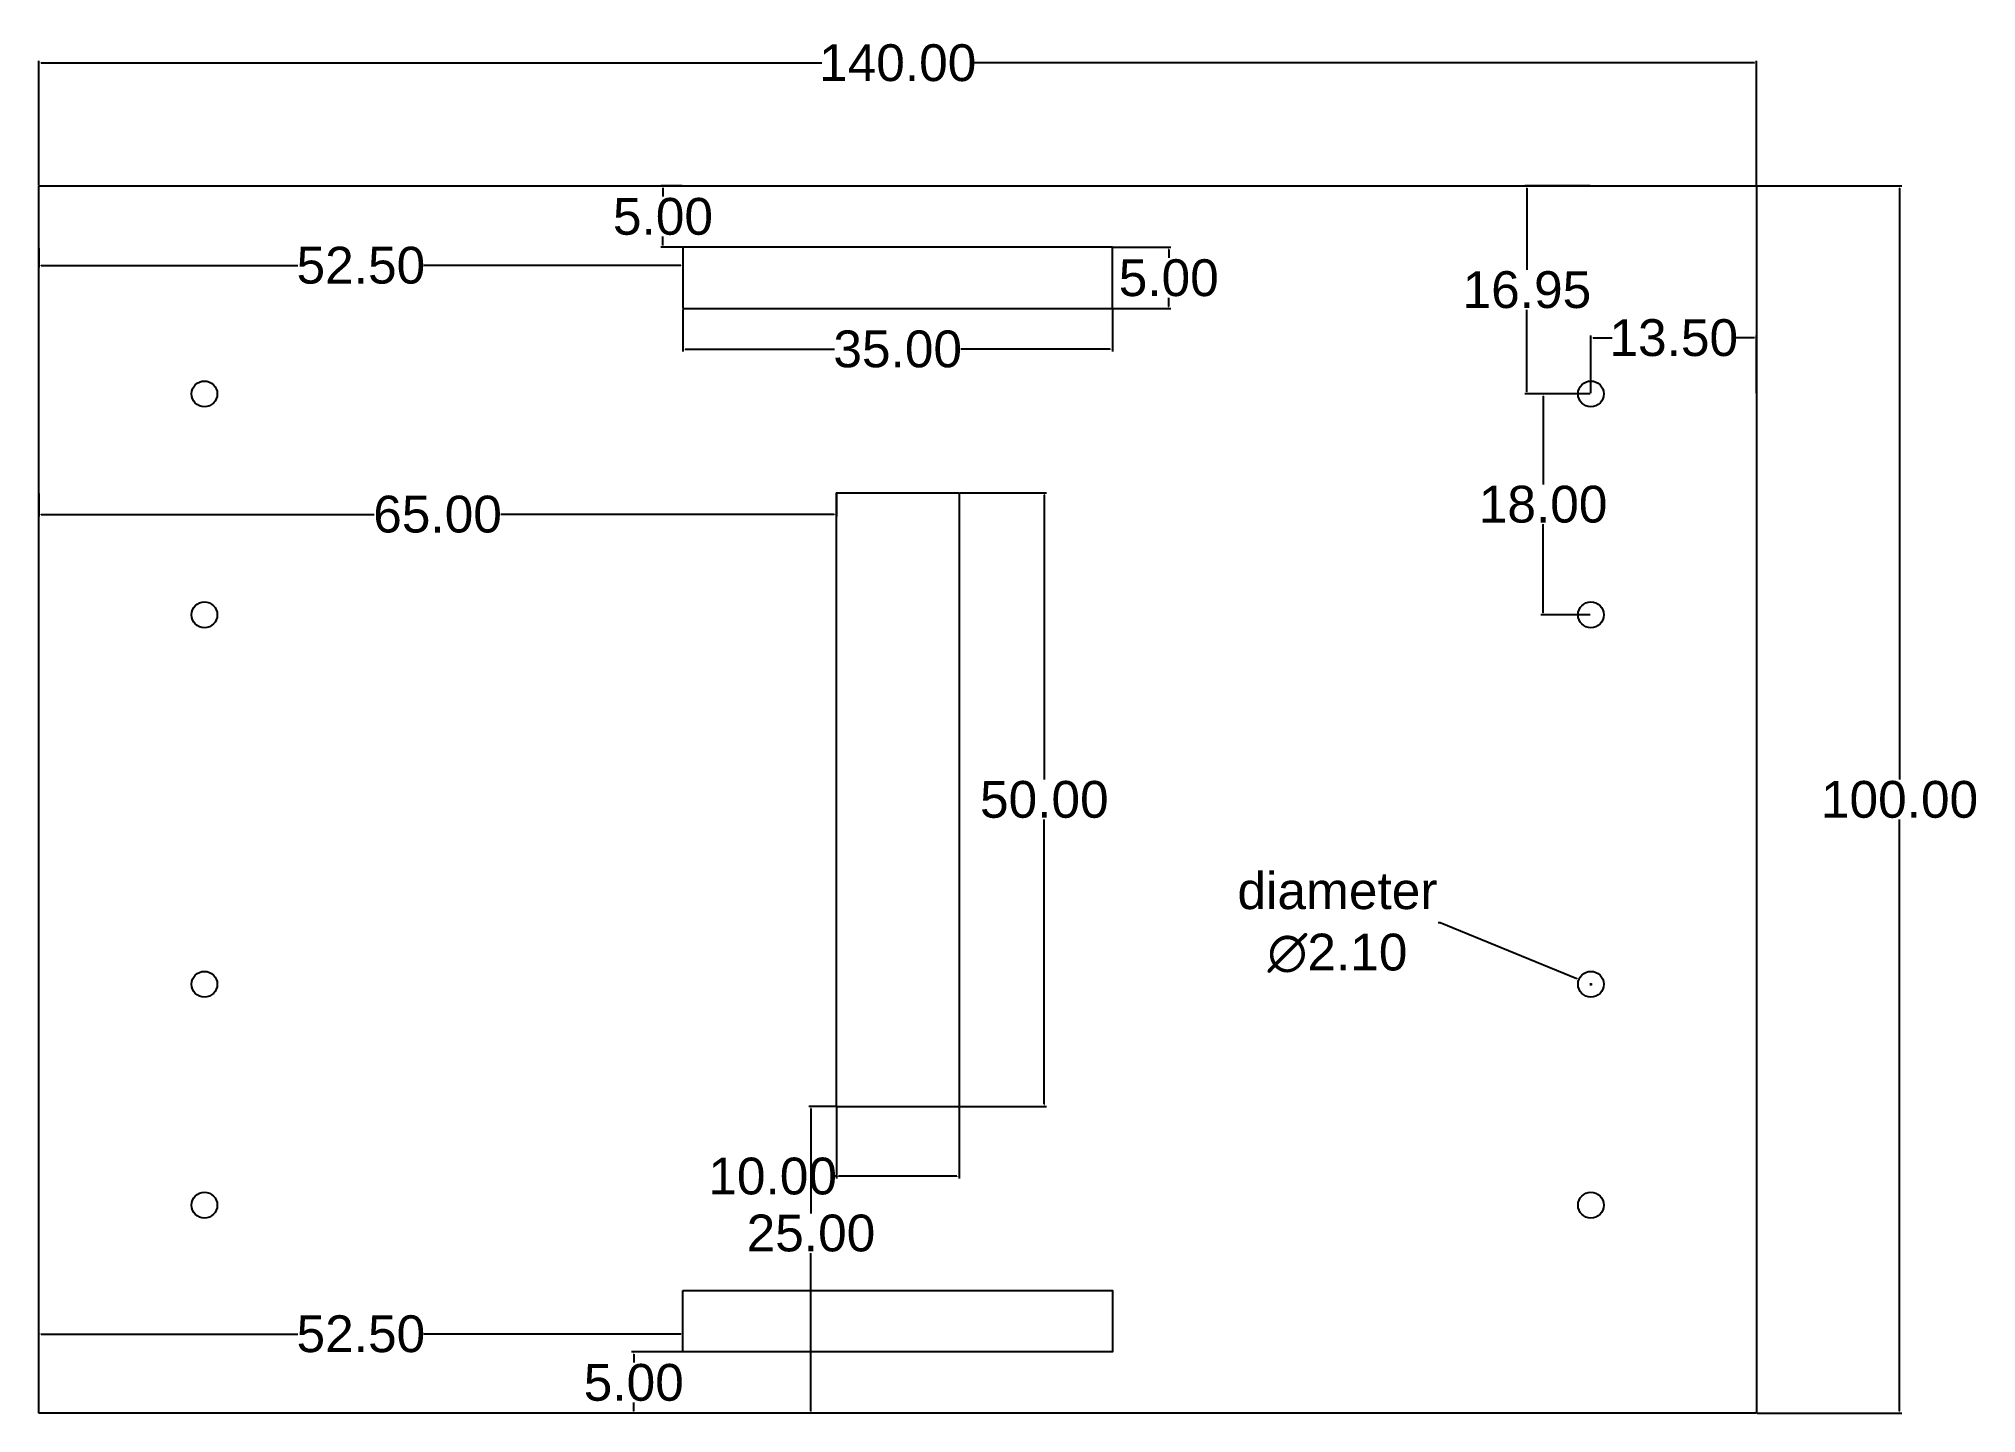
# Model space of a CAD drawing. Header units: inches. Extents: x 484 to 642, y 114 to 226.
import ezdxf

# ---------------------------------------------------------------- set-up
doc = ezdxf.new("R2010")
doc.units = ezdxf.units.IN
doc.header["$MEASUREMENT"] = 0
doc.styles.get("Standard").update_dxf_attribs({"font": 'arial.ttf'})
doc.dimstyles.get("Standard").update_dxf_attribs({"dimtxt": 3, "dimasz": 0.18, "dimexe": 0.18, "dimexo": 0.0625, "dimgap": 0.09, "dimtad": 0, "dimtih": 1, "dimtoh": 1, "dimzin": 0, "dimdsep": 46, "dimtxsty": 'Standard', "dimcen": 0.09, "dimclrd": 1, "dimclre": 1, "dimadec": 0, "dimazin": 0, "dimtfac": 1, "dimtofl": 0, "dimtmove": 0, "dimatfit": 3, "dimfxl": 1, "dimtolj": 1, "dimtzin": 0, "dimarcsym": 0})

# ---------------------------------------------------------------- blocks, each defined once
blk = doc.blocks.new('*D1')
at = {"color": 1, "lineweight": -2, "transparency": 16777216}
for p, q in [((623.89, 214.3), (635.66, 214.3)), ((635.48, 214.12), (635.48, 165.93)), ((635.48, 114.48), (635.48, 162.68)), ((623.89, 114.3), (635.66, 114.3))]:
    blk.add_line(p, q, dxfattribs=at)
at = {"color": 1, "transparency": 16777216}
for points in [[(635.45, 214.12), (635.51, 214.12), (635.48, 214.3)], [(635.45, 114.48), (635.51, 114.48), (635.48, 114.3)]]:
    blk.add_solid(points, dxfattribs=at)
at = {"layer": 'Defpoints', "color": 0, "transparency": 16777216}
for p in [(623.83, 214.3), (635.48, 214.3), (623.83, 114.3)]:
    blk.add_point(p, dxfattribs=at)
at = {"color": 0, "transparency": 16777216, "insert": (635.48, 164.3), "char_height": 3, "attachment_point": 5}
blk.add_mtext('\\A1;100.00', dxfattribs=at)
blk = doc.blocks.new('*D2')
at = {"color": 1, "lineweight": -2, "transparency": 16777216}
for p, q in [((483.83, 214.37), (483.83, 224.5)), ((484.01, 224.32), (547.66, 224.32)), ((623.65, 224.32), (560, 224.32)), ((623.83, 214.37), (623.83, 224.5))]:
    blk.add_line(p, q, dxfattribs=at)
at = {"color": 1, "transparency": 16777216}
for points in [[(484.01, 224.35), (484.01, 224.29), (483.83, 224.32)], [(623.65, 224.35), (623.65, 224.29), (623.83, 224.32)]]:
    blk.add_solid(points, dxfattribs=at)
at = {"layer": 'Defpoints', "color": 0, "transparency": 16777216}
for p in [(623.83, 224.32), (483.83, 214.3), (623.83, 214.3)]:
    blk.add_point(p, dxfattribs=at)
at = {"color": 0, "transparency": 16777216, "insert": (553.83, 224.32), "char_height": 3, "attachment_point": 5}
blk.add_mtext('\\A1;140.00', dxfattribs=at)
blk = doc.blocks.new('*D3')
at = {"color": 1, "lineweight": -2, "transparency": 16777216}
for p, q in [((558.89, 189.3), (565.96, 189.3)), ((565.78, 189.12), (565.78, 165.93)), ((565.78, 139.48), (565.78, 162.68)), ((558.89, 139.3), (565.96, 139.3))]:
    blk.add_line(p, q, dxfattribs=at)
at = {"color": 1, "transparency": 16777216}
for points in [[(565.75, 189.12), (565.81, 189.12), (565.78, 189.3)], [(565.75, 139.48), (565.81, 139.48), (565.78, 139.3)]]:
    blk.add_solid(points, dxfattribs=at)
at = {"layer": 'Defpoints', "color": 0, "transparency": 16777216}
for p in [(558.83, 189.3), (565.78, 189.3), (558.83, 139.3)]:
    blk.add_point(p, dxfattribs=at)
at = {"color": 0, "transparency": 16777216, "insert": (565.78, 164.3), "char_height": 3, "attachment_point": 5}
blk.add_mtext('\\A1;50.00', dxfattribs=at)
blk = doc.blocks.new('*D4')
at = {"color": 1, "lineweight": -2, "transparency": 16777216}
for p, q in [((548.83, 139.24), (548.83, 133.43)), ((558.83, 139.24), (558.83, 133.43)), ((548.83, 133.61), (548.65, 133.61)), ((558.65, 133.61), (549.01, 133.61))]:
    blk.add_line(p, q, dxfattribs=at)
at = {"color": 1, "transparency": 16777216}
for points in [[(549.01, 133.64), (549.01, 133.58), (548.83, 133.61)], [(558.65, 133.64), (558.65, 133.58), (558.83, 133.61)]]:
    blk.add_solid(points, dxfattribs=at)
at = {"layer": 'Defpoints', "color": 0, "transparency": 16777216}
for p in [(548.83, 139.3), (558.83, 139.3), (548.83, 133.61)]:
    blk.add_point(p, dxfattribs=at)
at = {"color": 0, "transparency": 16777216, "insert": (543.64, 133.61), "char_height": 3, "attachment_point": 5}
blk.add_mtext('\\A1;10.00', dxfattribs=at)
blk = doc.blocks.new('*D7')
at = {"color": 1, "lineweight": -2, "transparency": 16777216}
for p, q in [((571.39, 209.3), (576.1, 209.3)), ((575.92, 209.12), (575.92, 208.43)), ((571.39, 204.3), (576.1, 204.3)), ((575.92, 204.48), (575.92, 205.18))]:
    blk.add_line(p, q, dxfattribs=at)
at = {"color": 1, "transparency": 16777216}
for points in [[(575.89, 209.12), (575.95, 209.12), (575.92, 209.3)], [(575.89, 204.48), (575.95, 204.48), (575.92, 204.3)]]:
    blk.add_solid(points, dxfattribs=at)
at = {"layer": 'Defpoints', "color": 0, "transparency": 16777216}
for p in [(571.33, 209.3), (575.92, 209.3), (571.33, 204.3)]:
    blk.add_point(p, dxfattribs=at)
at = {"color": 0, "transparency": 16777216, "insert": (575.92, 206.8), "char_height": 3, "attachment_point": 5}
blk.add_mtext('\\A1;5.00', dxfattribs=at)
blk = doc.blocks.new('*D8')
at = {"color": 1, "lineweight": -2, "transparency": 16777216}
for p, q in [((536.33, 204.24), (536.33, 200.82)), ((571.33, 204.24), (571.33, 200.82)), ((536.51, 201), (548.68, 201)), ((571.15, 201), (558.97, 201))]:
    blk.add_line(p, q, dxfattribs=at)
at = {"color": 1, "transparency": 16777216}
for points in [[(536.51, 201.03), (536.51, 200.97), (536.33, 201)], [(571.15, 201.03), (571.15, 200.97), (571.33, 201)]]:
    blk.add_solid(points, dxfattribs=at)
at = {"layer": 'Defpoints', "color": 0, "transparency": 16777216}
for p in [(536.33, 204.3), (571.33, 204.3), (536.33, 201)]:
    blk.add_point(p, dxfattribs=at)
at = {"color": 0, "transparency": 16777216, "insert": (553.83, 201), "char_height": 3, "attachment_point": 5}
blk.add_mtext('\\A1;35.00', dxfattribs=at)
blk = doc.blocks.new('*D9')
at = {"color": 1, "lineweight": -2, "transparency": 16777216}
for p, q in [((536.26, 214.3), (534.52, 214.3)), ((534.7, 214.12), (534.7, 213.43)), ((534.7, 209.48), (534.7, 210.18)), ((536.26, 209.3), (534.52, 209.3))]:
    blk.add_line(p, q, dxfattribs=at)
at = {"color": 1, "transparency": 16777216}
for points in [[(534.67, 214.12), (534.73, 214.12), (534.7, 214.3)], [(534.67, 209.48), (534.73, 209.48), (534.7, 209.3)]]:
    blk.add_solid(points, dxfattribs=at)
at = {"layer": 'Defpoints', "color": 0, "transparency": 16777216}
for p in [(534.7, 214.3), (536.33, 214.3), (536.33, 209.3)]:
    blk.add_point(p, dxfattribs=at)
at = {"color": 0, "transparency": 16777216, "insert": (534.7, 211.8), "char_height": 3, "attachment_point": 5}
blk.add_mtext('\\A1;5.00', dxfattribs=at)
blk = doc.blocks.new('*D10')
at = {"color": 1, "lineweight": -2, "transparency": 16777216}
for p, q in [((483.83, 209.24), (483.83, 207.64)), ((536.33, 209.24), (536.33, 207.64)), ((484.01, 207.82), (504.93, 207.82)), ((536.15, 207.82), (515.22, 207.82))]:
    blk.add_line(p, q, dxfattribs=at)
at = {"color": 1, "transparency": 16777216}
for points in [[(484.01, 207.85), (484.01, 207.79), (483.83, 207.82)], [(536.15, 207.85), (536.15, 207.79), (536.33, 207.82)]]:
    blk.add_solid(points, dxfattribs=at)
at = {"layer": 'Defpoints', "color": 0, "transparency": 16777216}
for p in [(483.83, 209.3), (536.33, 209.3), (483.83, 207.82)]:
    blk.add_point(p, dxfattribs=at)
at = {"color": 0, "transparency": 16777216, "insert": (510.08, 207.82), "char_height": 3, "attachment_point": 5}
blk.add_mtext('\\A1;52.50', dxfattribs=at)
blk = doc.blocks.new('*D12')
at = {"color": 1, "lineweight": -2, "transparency": 16777216}
for p, q in [((536.26, 119.3), (532.14, 119.3)), ((532.32, 119.12), (532.32, 118.43)), ((536.26, 114.3), (532.14, 114.3)), ((532.32, 114.48), (532.32, 115.18))]:
    blk.add_line(p, q, dxfattribs=at)
at = {"color": 1, "transparency": 16777216}
for points in [[(532.29, 119.12), (532.35, 119.12), (532.32, 119.3)], [(532.29, 114.48), (532.35, 114.48), (532.32, 114.3)]]:
    blk.add_solid(points, dxfattribs=at)
at = {"layer": 'Defpoints', "color": 0, "transparency": 16777216}
for p in [(536.33, 119.3), (532.32, 114.3), (536.33, 114.3)]:
    blk.add_point(p, dxfattribs=at)
at = {"color": 0, "transparency": 16777216, "insert": (532.32, 116.8), "char_height": 3, "attachment_point": 5}
blk.add_mtext('\\A1;5.00', dxfattribs=at)
blk = doc.blocks.new('*D13')
at = {"color": 1, "lineweight": -2, "transparency": 16777216}
for p, q in [((483.83, 119.37), (483.83, 120.94)), ((484.01, 120.76), (504.93, 120.76)), ((536.15, 120.76), (515.22, 120.76)), ((536.33, 119.37), (536.33, 120.94))]:
    blk.add_line(p, q, dxfattribs=at)
at = {"color": 1, "transparency": 16777216}
for points in [[(484.01, 120.79), (484.01, 120.73), (483.83, 120.76)], [(536.15, 120.79), (536.15, 120.73), (536.33, 120.76)]]:
    blk.add_solid(points, dxfattribs=at)
at = {"layer": 'Defpoints', "color": 0, "transparency": 16777216}
for p in [(483.83, 120.76), (483.83, 119.3), (536.33, 119.3)]:
    blk.add_point(p, dxfattribs=at)
at = {"color": 0, "transparency": 16777216, "insert": (510.08, 120.76), "char_height": 3, "attachment_point": 5}
blk.add_mtext('\\A1;52.50', dxfattribs=at)
blk = doc.blocks.new('*D14')
at = {"color": 1, "lineweight": -2, "transparency": 16777216}
for p, q in [((483.83, 189.24), (483.83, 187.36)), ((548.83, 189.24), (548.83, 187.36)), ((484.01, 187.54), (511.17, 187.54)), ((548.65, 187.54), (521.48, 187.54))]:
    blk.add_line(p, q, dxfattribs=at)
at = {"color": 1, "transparency": 16777216}
for points in [[(484.01, 187.57), (484.01, 187.51), (483.83, 187.54)], [(548.65, 187.57), (548.65, 187.51), (548.83, 187.54)]]:
    blk.add_solid(points, dxfattribs=at)
at = {"layer": 'Defpoints', "color": 0, "transparency": 16777216}
for p in [(483.83, 189.3), (548.83, 189.3), (483.83, 187.54)]:
    blk.add_point(p, dxfattribs=at)
at = {"color": 0, "transparency": 16777216, "insert": (516.33, 187.54), "char_height": 3, "attachment_point": 5}
blk.add_mtext('\\A1;65.00', dxfattribs=at)
blk = doc.blocks.new('*D15')
at = {"color": 1, "lineweight": -2, "transparency": 16777216}
for p, q in [((548.76, 139.3), (546.58, 139.3)), ((546.76, 139.12), (546.76, 130.59)), ((546.76, 114.48), (546.76, 127.34)), ((548.76, 114.3), (546.58, 114.3))]:
    blk.add_line(p, q, dxfattribs=at)
at = {"color": 1, "transparency": 16777216}
for points in [[(546.73, 139.12), (546.79, 139.12), (546.76, 139.3)], [(546.73, 114.48), (546.79, 114.48), (546.76, 114.3)]]:
    blk.add_solid(points, dxfattribs=at)
at = {"layer": 'Defpoints', "color": 0, "transparency": 16777216}
for p in [(548.83, 139.3), (546.76, 114.3), (548.83, 114.3)]:
    blk.add_point(p, dxfattribs=at)
at = {"color": 0, "transparency": 16777216, "insert": (546.76, 128.97), "char_height": 3, "attachment_point": 5}
blk.add_mtext('\\A1;25.00', dxfattribs=at)
blk = doc.blocks.new('*D19')
at = {"color": 1, "lineweight": -2, "transparency": 16777216}
for p, q in [((610.33, 197.42), (610.33, 202.1)), ((610.51, 201.92), (612.07, 201.92)), ((623.65, 201.92), (622.08, 201.92)), ((623.83, 197.42), (623.83, 202.1))]:
    blk.add_line(p, q, dxfattribs=at)
at = {"color": 1, "transparency": 16777216}
for points in [[(610.51, 201.95), (610.51, 201.89), (610.33, 201.92)], [(623.65, 201.95), (623.65, 201.89), (623.83, 201.92)]]:
    blk.add_solid(points, dxfattribs=at)
at = {"layer": 'Defpoints', "color": 0, "transparency": 16777216}
for p in [(623.83, 201.92), (610.33, 197.35), (623.83, 197.35)]:
    blk.add_point(p, dxfattribs=at)
at = {"color": 0, "transparency": 16777216, "insert": (617.08, 201.92), "char_height": 3, "attachment_point": 5}
blk.add_mtext('\\A1;13.50', dxfattribs=at)
blk = doc.blocks.new('*D20')
at = {"color": 1, "lineweight": -2, "transparency": 16777216}
for p, q in [((610.26, 197.35), (606.25, 197.35)), ((606.43, 197.17), (606.43, 189.98)), ((606.43, 179.53), (606.43, 186.73)), ((610.26, 179.35), (606.25, 179.35))]:
    blk.add_line(p, q, dxfattribs=at)
at = {"color": 1, "transparency": 16777216}
for points in [[(606.4, 197.17), (606.46, 197.17), (606.43, 197.35)], [(606.4, 179.53), (606.46, 179.53), (606.43, 179.35)]]:
    blk.add_solid(points, dxfattribs=at)
at = {"layer": 'Defpoints', "color": 0, "transparency": 16777216}
for p in [(610.33, 197.35), (606.43, 179.35), (610.33, 179.35)]:
    blk.add_point(p, dxfattribs=at)
at = {"color": 0, "transparency": 16777216, "insert": (606.43, 188.35), "char_height": 3, "attachment_point": 5}
blk.add_mtext('\\A1;18.00', dxfattribs=at)
blk = doc.blocks.new('*D28')
at = {"color": 1, "lineweight": -2, "transparency": 16777216}
for p, q in [((610.26, 214.3), (604.93, 214.3)), ((605.11, 214.12), (605.11, 207.45)), ((605.11, 197.53), (605.11, 204.21)), ((610.26, 197.35), (604.93, 197.35))]:
    blk.add_line(p, q, dxfattribs=at)
at = {"color": 1, "transparency": 16777216}
for points in [[(605.08, 214.12), (605.14, 214.12), (605.11, 214.3)], [(605.08, 197.53), (605.14, 197.53), (605.11, 197.35)]]:
    blk.add_solid(points, dxfattribs=at)
at = {"layer": 'Defpoints', "color": 0, "transparency": 16777216}
for p in [(605.11, 214.3), (610.33, 214.3), (610.33, 197.35)]:
    blk.add_point(p, dxfattribs=at)
at = {"color": 0, "transparency": 16777216, "insert": (605.11, 205.83), "char_height": 3, "attachment_point": 5}
blk.add_mtext('\\A1;16.95', dxfattribs=at)
blk = doc.blocks.new('*D29')
at = {"color": 1, "lineweight": -2, "transparency": 16777216}
for p, q in [((597.87, 154.28), (598.05, 154.28)), ((598.05, 154.28), (609.19, 149.72)), ((610.24, 149.25), (610.42, 149.25)), ((610.33, 149.16), (610.33, 149.34))]:
    blk.add_line(p, q, dxfattribs=at)
at = {"color": 1, "transparency": 16777216}
blk.add_solid([(609.2, 149.75), (609.18, 149.69), (609.35, 149.65)], dxfattribs=at)
at = {"layer": 'Defpoints', "color": 0, "transparency": 16777216}
for p in [(609.35, 149.65), (611.3, 148.86)]:
    blk.add_point(p, dxfattribs=at)
at = {"color": 0, "transparency": 16777216, "insert": (589.67, 154.28), "char_height": 3, "attachment_point": 5}
blk.add_mtext('\\A1;diameter\\P∅2.10', dxfattribs=at)

msp = doc.modelspace()

# ---------------------------------------------------------------- linework, layer by layer
for p, q in [((483.827, 214.305), (623.827, 214.305)), ((483.827, 114.305), (483.827, 214.305)), ((623.827, 214.305), (623.827, 114.305)), ((548.827, 189.305), (548.827, 139.305)), ((548.827, 189.305), (558.827, 189.305)), ((558.827, 189.305), (558.827, 139.305)), ((548.827, 139.305), (558.827, 139.305)), ((623.827, 114.305), (483.827, 114.305))]:
    msp.add_line(p, q)
for points in [[(536.327, 204.305), (571.327, 204.305), (571.327, 209.305), (536.327, 209.305)], [(536.327, 124.305), (571.327, 124.305), (571.327, 119.305), (536.327, 119.305)]]:
    msp.add_lwpolyline(points, close=True)
for centre in [(497.327, 197.355), (610.327, 197.355), (497.327, 179.355), (610.327, 179.355), (497.327, 149.255), (610.327, 149.255), (497.327, 131.255), (610.327, 131.255)]:
    msp.add_circle(centre, 1.05)

# ---------------------------------------------------------------- dimensions: what is measured, and where the dimension line sits
for base, p1, p2, picture, middle in [((623.827, 224.32), (483.827, 214.305), (623.827, 214.305), '*D2', (553.827, 224.32)), ((483.827, 207.819), (536.327, 209.305), (483.827, 209.305), '*D10', (510.077, 207.819)), ((536.327, 201.002), (571.327, 204.305), (536.327, 204.305), '*D8', (553.827, 201.002)), ((623.827, 201.916), (610.327, 197.355), (623.827, 197.355), '*D19', (617.077, 201.916)), ((483.827, 187.538), (548.827, 189.305), (483.827, 189.305), '*D14', (516.327, 187.538)), ((548.827, 133.612), (558.827, 139.305), (548.827, 139.305), '*D4', (543.641, 133.612)), ((483.827, 120.758), (536.327, 119.305), (483.827, 119.305), '*D13', (510.077, 120.758))]:
    dim = msp.add_linear_dim(base=base, p1=p1, p2=p2, dimstyle='Standard')
    dim.commit()
    dim.dimension.update_dxf_attribs({"geometry": picture, "text_midpoint": middle})
for base, p1, p2, picture, middle in [((534.696, 214.305), (536.327, 209.305), (536.327, 214.305), '*D9', (534.696, 211.805)), ((605.112, 214.305), (610.327, 197.355), (610.327, 214.305), '*D28', (605.112, 205.83)), ((635.484, 214.305), (623.827, 114.305), (623.827, 214.305), '*D1', (635.484, 164.305)), ((575.921, 209.305), (571.327, 204.305), (571.327, 209.305), '*D7', (575.921, 206.805)), ((606.433, 179.355), (610.327, 197.355), (610.327, 179.355), '*D20', (606.433, 188.355)), ((565.782, 189.305), (558.827, 139.305), (558.827, 189.305), '*D3', (565.782, 164.305)), ((532.321, 114.305), (536.327, 119.305), (536.327, 114.305), '*D12', (532.321, 116.805))]:
    dim = msp.add_linear_dim(base=base, p1=p1, p2=p2, angle=90, dimstyle='Standard')
    dim.commit()
    dim.dimension.update_dxf_attribs({"geometry": picture, "text_midpoint": middle})
dim = msp.add_diameter_dim_2p(p1=(611.298, 148.857), p2=(609.355, 149.652), text='diameter\\P<>', dimstyle='Standard')
dim.commit()
dim.dimension.update_dxf_attribs({"geometry": '*D29', "text_midpoint": (589.673, 154.28), "dimtype": 163})
dim = msp.add_linear_dim(base=(546.757, 114.305), p1=(548.827, 139.305), p2=(548.827, 114.305), angle=90, dimstyle='Standard')
dim.commit()
dim.dimension.update_dxf_attribs({"geometry": '*D15', "text_midpoint": (546.757, 128.966), "dimtype": 160})

doc.saveas('drawing.dxf')
